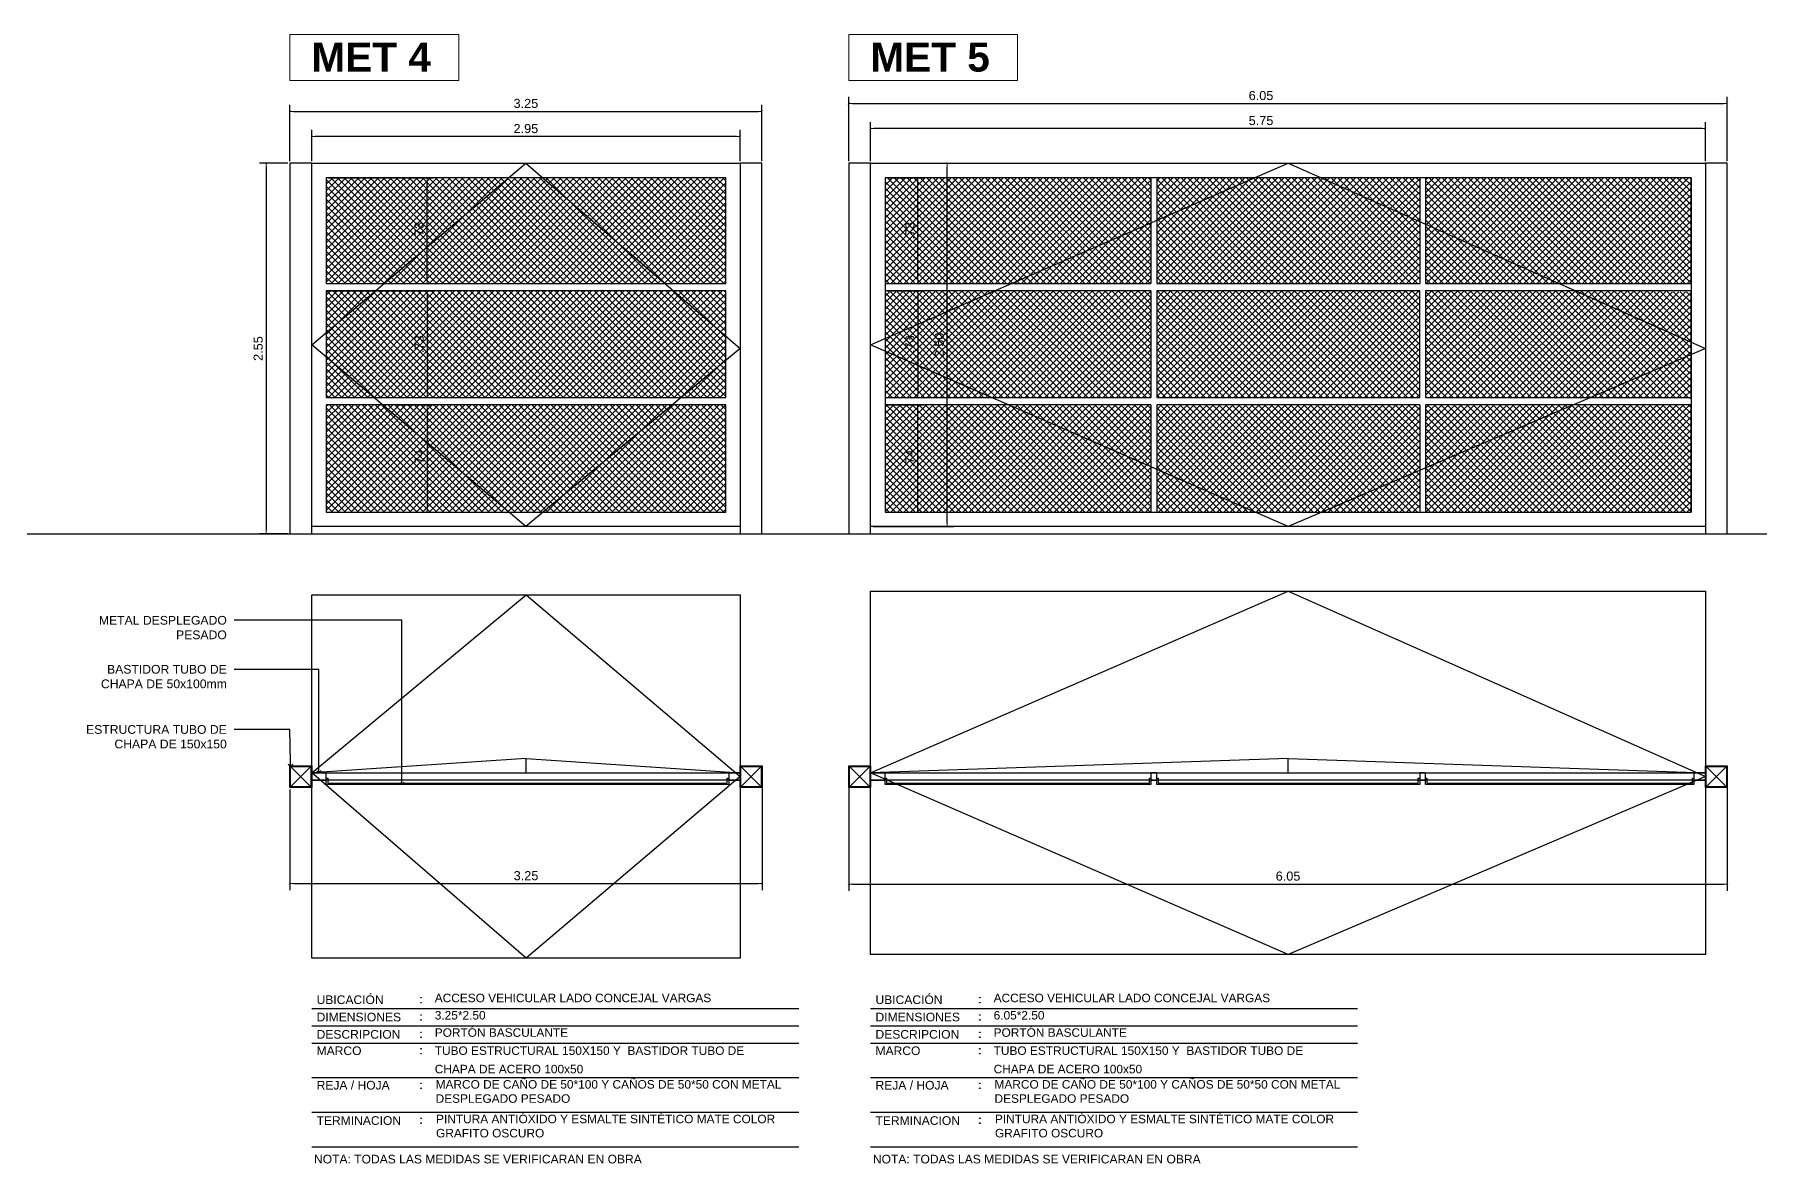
# Model space of a CAD drawing. Extents: x 465 to 637, y -105 to -61.
# Drawn here: x 539.2 to 551.08, y -83.04 to -75.27 of the extents above; entities that cross this region are included whole.
import ezdxf
from ezdxf import colors
from ezdxf.entities.mleader import LeaderData, LeaderLine
from ezdxf.enums import TextEntityAlignment as Align
from ezdxf.math import Vec2, Vec3

# ---------------------------------------------------------------- set-up
doc = ezdxf.new("R2010")
doc.units = 0
doc.linetypes.add('HIDDEN', pattern=[9.525, 6.35, -3.175])
for name, color, linetype in [('0.1', 1, 'Continuous'), ('01', 1, 'Continuous'), ('A-Proyección', 1, 'HIDDEN'), ('ROT-02', 136, 'Continuous'), ('ROT-TXT', 2, 'Continuous')]:
    doc.layers.add(name, color=color, linetype=linetype)
doc.layers.add('A-Aberturas', color=2, linetype='Continuous', lineweight=18)
doc.layers.add('A-Cotas', color=1, linetype='Continuous', lineweight=5)
doc.styles.add('ARIAL', font='arial.ttf')
doc.styles.add('ROMANS', font='arial.ttf')
doc.styles.add('SANSSERIFBOLD', font='sasb____.pfb')
doc.styles.get("Standard").update_dxf_attribs({"font": 'arial.ttf'})
doc.dimstyles.new('ST-COTA-25', dxfattribs={"dimscale": 0.25, "dimtxt": 0.18, "dimasz": 0.1, "dimexe": 0.18, "dimexo": 0.0625, "dimgap": 0.09, "dimtad": 1, "dimzin": 4, "dimdsep": 46, "dimtxsty": 'ARIAL', "dimblk1": 'COTA_N', "dimblk2": 'COTA_N', "dimsah": 1, "dimcen": 0.09, "dimclrd": 8, "dimclre": 8, "dimclrt": 140, "dimadec": 0, "dimazin": 0, "dimtfac": 1, "dimtix": 1, "dimtmove": 0, "dimatfit": 3, "dimldrblk": 'COTA_N', "dimfxl": 0.18, "dimtolj": 1, "dimtzin": 0, "dimarcsym": 0})

# ---------------------------------------------------------------- blocks, each defined once
blk = doc.blocks.new('COTA_N')
for p, q in [((-1, 0), (0, 0)), ((0, 0.5), (0, -0.5))]:
    blk.add_line(p, q)
at = {"color": 3, "const_width": 0.065}
blk.add_lwpolyline([(0.14, 0.14), (0.28, 0.28), (0, 0), (-0.14, -0.14), (-0.28, -0.28)], dxfattribs=at)
blk = doc.blocks.new('*D165')
at = {"layer": 'A-Cotas', "color": 8, "lineweight": -2, "transparency": 16777216}
for p, q in [((541.227, -76.259), (541.951, -76.259)), ((541.906, -76.962), (541.906, -76.284)), ((541.227, -76.987), (541.951, -76.987))]:
    blk.add_line(p, q, dxfattribs=at)
at = {"layer": 'Defpoints', "color": 0, "transparency": 16777216}
for p in [(541.212, -76.259, 0), (541.906, -76.259), (541.212, -76.987, 0)]:
    blk.add_point(p, dxfattribs=at)
at = {"layer": 'A-Cotas', "color": 8, "lineweight": -2, "transparency": 16777216, "xscale": 0.025, "yscale": 0.025, "zscale": 0.025}
for p, rotation in [((541.906, -76.259), 90), ((541.906, -76.987), 270)]:
    blk.add_blockref('COTA_N', p, dxfattribs=dict(at, rotation=rotation))
at = {"layer": 'A-Cotas', "transparency": 16777216, "insert": (541.852, -76.623), "char_height": 0.0625, "attachment_point": 5, "rotation": 90, "style": 'ARIAL'}
blk.add_mtext('\\A1;.73', dxfattribs=at)
blk = doc.blocks.new('*D166')
at = {"layer": 'A-Cotas', "color": 8, "lineweight": -2, "transparency": 16777216}
for p, q in [((541.697, -77.82), (541.951, -77.82)), ((541.906, -77.845), (541.906, -78.534)), ((541.227, -78.559), (541.951, -78.559))]:
    blk.add_line(p, q, dxfattribs=at)
at = {"layer": 'Defpoints', "color": 0, "transparency": 16777216}
for p in [(541.681, -77.82, 0), (541.212, -78.559, 0), (541.906, -78.559)]:
    blk.add_point(p, dxfattribs=at)
at = {"layer": 'A-Cotas', "color": 8, "lineweight": -2, "transparency": 16777216, "xscale": 0.025, "yscale": 0.025, "zscale": 0.025}
for p, rotation in [((541.906, -77.82), 90), ((541.906, -78.559), 270)]:
    blk.add_blockref('COTA_N', p, dxfattribs=dict(at, rotation=rotation))
at = {"layer": 'A-Cotas', "transparency": 16777216, "insert": (541.852, -78.19), "char_height": 0.0625, "attachment_point": 5, "rotation": 90, "style": 'ARIAL'}
blk.add_mtext('\\A1;.74', dxfattribs=at)
blk = doc.blocks.new('*D162')
at = {"layer": 'A-Cotas', "color": 8, "lineweight": -2, "transparency": 16777216}
for p, q in [((541.112, -76.144), (541.112, -75.93)), ((544.061, -76.144), (544.061, -75.93)), ((544.036, -75.975), (541.137, -75.975))]:
    blk.add_line(p, q, dxfattribs=at)
at = {"layer": 'Defpoints', "color": 0, "transparency": 16777216}
for p in [(541.112, -75.975), (541.112, -76.159, 0), (544.061, -76.159, 0)]:
    blk.add_point(p, dxfattribs=at)
at = {"layer": 'A-Cotas', "color": 8, "lineweight": -2, "transparency": 16777216, "xscale": 0.025, "yscale": 0.025, "zscale": 0.025, "rotation": 180}
blk.add_blockref('COTA_N', (541.112, -75.975), dxfattribs=at)
at = {"layer": 'A-Cotas', "color": 8, "lineweight": -2, "transparency": 16777216, "xscale": 0.025, "yscale": 0.025, "zscale": 0.025}
blk.add_blockref('COTA_N', (544.061, -75.975), dxfattribs=at)
at = {"layer": 'A-Cotas', "transparency": 16777216, "insert": (542.586, -75.921), "char_height": 0.0625, "attachment_point": 5, "style": 'ARIAL'}
blk.add_mtext('\\A1;2.95', dxfattribs=at)
blk = doc.blocks.new('*D163')
at = {"layer": 'A-Cotas', "color": 8, "lineweight": -2, "transparency": 16777216}
for p, q in [((540.962, -76.144), (540.962, -75.758)), ((540.987, -75.803), (544.185, -75.803)), ((544.21, -76.144), (544.21, -75.758))]:
    blk.add_line(p, q, dxfattribs=at)
at = {"layer": 'Defpoints', "color": 0, "transparency": 16777216}
for p in [(544.21, -75.803), (540.962, -76.159), (544.21, -76.159, 0)]:
    blk.add_point(p, dxfattribs=at)
at = {"layer": 'A-Cotas', "color": 8, "lineweight": -2, "transparency": 16777216, "xscale": 0.025, "yscale": 0.025, "zscale": 0.025, "rotation": 180}
blk.add_blockref('COTA_N', (540.962, -75.803), dxfattribs=at)
at = {"layer": 'A-Cotas', "color": 8, "lineweight": -2, "transparency": 16777216, "xscale": 0.025, "yscale": 0.025, "zscale": 0.025}
blk.add_blockref('COTA_N', (544.21, -75.803), dxfattribs=at)
at = {"layer": 'A-Cotas', "transparency": 16777216, "insert": (542.586, -75.748), "char_height": 0.0625, "attachment_point": 5, "style": 'ARIAL'}
blk.add_mtext('\\A1;3.25', dxfattribs=at)
blk = doc.blocks.new('*D164')
at = {"layer": 'A-Cotas', "color": 8, "lineweight": -2, "transparency": 16777216}
for p, q in [((540.947, -76.159), (540.754, -76.159)), ((540.799, -76.184), (540.799, -78.684)), ((540.947, -78.709), (540.754, -78.709))]:
    blk.add_line(p, q, dxfattribs=at)
at = {"layer": 'Defpoints', "color": 0, "transparency": 16777216}
for p in [(540.962, -76.159), (540.799, -78.709), (540.962, -78.709)]:
    blk.add_point(p, dxfattribs=at)
at = {"layer": 'A-Cotas', "color": 8, "lineweight": -2, "transparency": 16777216, "xscale": 0.025, "yscale": 0.025, "zscale": 0.025}
for p, rotation in [((540.799, -76.159), 90), ((540.799, -78.709), 270)]:
    blk.add_blockref('COTA_N', p, dxfattribs=dict(at, rotation=rotation))
at = {"layer": 'A-Cotas', "transparency": 16777216, "insert": (540.744, -77.434), "char_height": 0.0625, "attachment_point": 5, "rotation": 90, "style": 'ARIAL'}
blk.add_mtext('\\A1;2.55', dxfattribs=at)
blk = doc.blocks.new('*D167')
at = {"layer": 'A-Cotas', "color": 8, "lineweight": -2, "transparency": 16777216}
for p, q in [((541.227, -77.037), (541.951, -77.037)), ((541.906, -77.062), (541.906, -77.745)), ((541.227, -77.77), (541.951, -77.77))]:
    blk.add_line(p, q, dxfattribs=at)
at = {"layer": 'Defpoints', "color": 0, "transparency": 16777216}
for p in [(541.212, -77.037, 0), (541.212, -77.77, 0), (541.906, -77.77)]:
    blk.add_point(p, dxfattribs=at)
at = {"layer": 'A-Cotas', "color": 8, "lineweight": -2, "transparency": 16777216, "xscale": 0.025, "yscale": 0.025, "zscale": 0.025}
for p, rotation in [((541.906, -77.037), 90), ((541.906, -77.77), 270)]:
    blk.add_blockref('COTA_N', p, dxfattribs=dict(at, rotation=rotation))
at = {"layer": 'A-Cotas', "transparency": 16777216, "insert": (541.852, -77.404), "char_height": 0.0625, "attachment_point": 5, "rotation": 90, "style": 'ARIAL'}
blk.add_mtext('\\A1;.73', dxfattribs=at)
blk = doc.blocks.new('*D168')
at = {"layer": 'A-Cotas', "color": 8, "lineweight": -2, "transparency": 16777216}
for p, q in [((545.073, -77.037, 0), (545.329, -77.037, 0)), ((545.284, -77.062, 0), (545.284, -77.745, 0)), ((545.073, -77.77, 0), (545.329, -77.77, 0))]:
    blk.add_line(p, q, dxfattribs=at)
at = {"layer": 'Defpoints', "color": 0, "transparency": 16777216}
for p in [(545.058, -77.037, 0), (545.058, -77.77, 0), (545.284, -77.77, 0)]:
    blk.add_point(p, dxfattribs=at)
at = {"layer": 'A-Cotas', "color": 8, "lineweight": -2, "transparency": 16777216, "xscale": 0.025, "yscale": 0.025, "zscale": 0.025}
for p, rotation in [((545.284, -77.037, 0), 90), ((545.284, -77.77, 0), 270)]:
    blk.add_blockref('COTA_N', p, dxfattribs=dict(at, rotation=rotation))
at = {"layer": 'A-Cotas', "transparency": 16777216, "insert": (545.229, -77.404, 0), "char_height": 0.0625, "attachment_point": 5, "rotation": 90, "style": 'ARIAL'}
blk.add_mtext('\\A1;.73', dxfattribs=at)
blk = doc.blocks.new('*D169')
at = {"layer": 'A-Cotas', "color": 8, "lineweight": -2, "transparency": 16777216}
for p, q in [((545.073, -77.82, 0), (545.327, -77.82, 0)), ((545.282, -77.845, 0), (545.282, -78.534, 0)), ((545.073, -78.559, 0), (545.327, -78.559, 0))]:
    blk.add_line(p, q, dxfattribs=at)
at = {"layer": 'Defpoints', "color": 0, "transparency": 16777216}
for p in [(545.058, -77.82, 0), (545.058, -78.559, 0), (545.282, -78.559, 0)]:
    blk.add_point(p, dxfattribs=at)
at = {"layer": 'A-Cotas', "color": 8, "lineweight": -2, "transparency": 16777216, "xscale": 0.025, "yscale": 0.025, "zscale": 0.025}
for p, rotation in [((545.282, -77.82, 0), 90), ((545.282, -78.559, 0), 270)]:
    blk.add_blockref('COTA_N', p, dxfattribs=dict(at, rotation=rotation))
at = {"layer": 'A-Cotas', "transparency": 16777216, "insert": (545.228, -78.19, 0), "char_height": 0.0625, "attachment_point": 5, "rotation": 90, "style": 'ARIAL'}
blk.add_mtext('\\A1;.74', dxfattribs=at)
blk = doc.blocks.new('*D170')
at = {"layer": 'A-Cotas', "color": 8, "lineweight": -2, "transparency": 16777216}
for p, q in [((544.976, -76.159, 0), (545.53, -76.159, 0)), ((545.485, -78.634, 0), (545.485, -76.184, 0)), ((544.976, -78.659, 0), (545.53, -78.659, 0))]:
    blk.add_line(p, q, dxfattribs=at)
at = {"layer": 'Defpoints', "color": 0, "transparency": 16777216}
for p in [(544.96, -76.159, 0), (545.485, -76.159, 0), (544.96, -78.659, 0)]:
    blk.add_point(p, dxfattribs=at)
at = {"layer": 'A-Cotas', "color": 8, "lineweight": -2, "transparency": 16777216, "xscale": 0.025, "yscale": 0.025, "zscale": 0.025}
for p, rotation in [((545.485, -76.159, 0), 90), ((545.485, -78.659, 0), 270)]:
    blk.add_blockref('COTA_N', p, dxfattribs=dict(at, rotation=rotation))
at = {"layer": 'A-Cotas', "transparency": 16777216, "insert": (545.431, -77.409, 0), "char_height": 0.0625, "attachment_point": 5, "rotation": 90, "style": 'ARIAL'}
blk.add_mtext('\\A1;2.50', dxfattribs=at)
blk = doc.blocks.new('*D172')
at = {"layer": 'A-Cotas', "color": 8, "lineweight": -2, "transparency": 16777216}
for p, q in [((544.958, -76.144, 0), (544.958, -75.876, 0)), ((550.679, -75.921, 0), (544.983, -75.921, 0)), ((550.704, -76.144, 0), (550.704, -75.876, 0))]:
    blk.add_line(p, q, dxfattribs=at)
at = {"layer": 'Defpoints', "color": 0, "transparency": 16777216}
for p in [(544.958, -75.921, 0), (544.958, -76.159, 0), (550.704, -76.159, 0)]:
    blk.add_point(p, dxfattribs=at)
at = {"layer": 'A-Cotas', "color": 8, "lineweight": -2, "transparency": 16777216, "xscale": 0.025, "yscale": 0.025, "zscale": 0.025, "rotation": 180}
blk.add_blockref('COTA_N', (544.958, -75.921, 0), dxfattribs=at)
at = {"layer": 'A-Cotas', "color": 8, "lineweight": -2, "transparency": 16777216, "xscale": 0.025, "yscale": 0.025, "zscale": 0.025}
blk.add_blockref('COTA_N', (550.704, -75.921, 0), dxfattribs=at)
at = {"layer": 'A-Cotas', "transparency": 16777216, "insert": (547.645, -75.866, 0), "char_height": 0.0625, "attachment_point": 5, "style": 'ARIAL'}
blk.add_mtext('\\A1;5.75', dxfattribs=at)
blk = doc.blocks.new('*D173')
at = {"layer": 'A-Cotas', "color": 8, "lineweight": -2, "transparency": 16777216}
for p, q in [((544.808, -76.144, 0), (544.808, -75.703, 0)), ((550.853, -76.144, 0), (550.853, -75.703, 0)), ((544.833, -75.748, 0), (550.828, -75.748, 0))]:
    blk.add_line(p, q, dxfattribs=at)
at = {"layer": 'Defpoints', "color": 0, "transparency": 16777216}
for p in [(550.853, -75.748, 0), (544.808, -76.159, 0), (550.853, -76.159)]:
    blk.add_point(p, dxfattribs=at)
at = {"layer": 'A-Cotas', "color": 8, "lineweight": -2, "transparency": 16777216, "xscale": 0.025, "yscale": 0.025, "zscale": 0.025, "rotation": 180}
blk.add_blockref('COTA_N', (544.808, -75.748, 0), dxfattribs=at)
at = {"layer": 'A-Cotas', "color": 8, "lineweight": -2, "transparency": 16777216, "xscale": 0.025, "yscale": 0.025, "zscale": 0.025}
blk.add_blockref('COTA_N', (550.853, -75.748, 0), dxfattribs=at)
at = {"layer": 'A-Cotas', "transparency": 16777216, "insert": (547.645, -75.694, 0), "char_height": 0.0625, "attachment_point": 5, "style": 'ARIAL'}
blk.add_mtext('\\A1;6.05', dxfattribs=at)
blk = doc.blocks.new('*D171')
at = {"layer": 'A-Cotas', "color": 8, "lineweight": -2, "transparency": 16777216}
for p, q in [((545.073, -76.259), (545.329, -76.259)), ((545.284, -76.962), (545.284, -76.284)), ((545.073, -76.987), (545.329, -76.987))]:
    blk.add_line(p, q, dxfattribs=at)
at = {"layer": 'Defpoints', "color": 0, "transparency": 16777216}
for p in [(545.058, -76.259, 0), (545.284, -76.259), (545.058, -76.987, 0)]:
    blk.add_point(p, dxfattribs=at)
at = {"layer": 'A-Cotas', "color": 8, "lineweight": -2, "transparency": 16777216, "xscale": 0.025, "yscale": 0.025, "zscale": 0.025}
for p, rotation in [((545.284, -76.259), 90), ((545.284, -76.987), 270)]:
    blk.add_blockref('COTA_N', p, dxfattribs=dict(at, rotation=rotation))
at = {"layer": 'A-Cotas', "transparency": 16777216, "insert": (545.229, -76.623), "char_height": 0.0625, "attachment_point": 5, "rotation": 90, "style": 'ARIAL'}
blk.add_mtext('\\A1;.73', dxfattribs=at)
blk = doc.blocks.new('_Open90')
at = {"color": 0, "linetype": 'ByBlock', "lineweight": -2}
for p, q in [((0, 0), (-1, 0)), ((-0.5, 0.5), (0, 0)), ((0, 0), (-0.5, -0.5))]:
    blk.add_line(p, q, dxfattribs=at)
blk = doc.blocks.new('*D226')
at = {"layer": 'A-Cotas', "color": 8, "lineweight": -2, "transparency": 16777216}
for p, q in [((540.962, -80.468), (540.962, -81.159)), ((544.211, -80.393), (544.211, -81.159)), ((540.987, -81.114), (544.186, -81.114))]:
    blk.add_line(p, q, dxfattribs=at)
at = {"layer": 'Defpoints', "color": 0, "transparency": 16777216}
for p in [(540.962, -80.453), (544.211, -80.378), (544.211, -81.114)]:
    blk.add_point(p, dxfattribs=at)
at = {"layer": 'A-Cotas', "color": 8, "lineweight": -2, "transparency": 16777216, "xscale": 0.025, "yscale": 0.025, "zscale": 0.025, "rotation": 180}
blk.add_blockref('COTA_N', (540.962, -81.114), dxfattribs=at)
at = {"layer": 'A-Cotas', "color": 8, "lineweight": -2, "transparency": 16777216, "xscale": 0.025, "yscale": 0.025, "zscale": 0.025}
blk.add_blockref('COTA_N', (544.211, -81.114), dxfattribs=at)
at = {"layer": 'A-Cotas', "transparency": 16777216, "insert": (542.587, -81.06), "char_height": 0.0625, "attachment_point": 5, "style": 'ARIAL'}
blk.add_mtext('\\A1;3.25', dxfattribs=at)
blk = doc.blocks.new('*D227')
at = {"layer": 'A-Cotas', "color": 8, "lineweight": -2, "transparency": 16777216}
for p, q in [((544.808, -80.393), (544.808, -81.163)), ((550.853, -80.393), (550.853, -81.163)), ((544.833, -81.118), (550.828, -81.118))]:
    blk.add_line(p, q, dxfattribs=at)
at = {"layer": 'Defpoints', "color": 0, "transparency": 16777216}
for p in [(544.808, -80.378), (550.853, -80.378), (550.853, -81.118)]:
    blk.add_point(p, dxfattribs=at)
at = {"layer": 'A-Cotas', "color": 8, "lineweight": -2, "transparency": 16777216, "xscale": 0.025, "yscale": 0.025, "zscale": 0.025, "rotation": 180}
blk.add_blockref('COTA_N', (544.808, -81.118), dxfattribs=at)
at = {"layer": 'A-Cotas', "color": 8, "lineweight": -2, "transparency": 16777216, "xscale": 0.025, "yscale": 0.025, "zscale": 0.025}
blk.add_blockref('COTA_N', (550.853, -81.118), dxfattribs=at)
at = {"layer": 'A-Cotas', "transparency": 16777216, "insert": (547.831, -81.063), "char_height": 0.0625, "attachment_point": 5, "style": 'ARIAL'}
blk.add_mtext('\\A1;6.05', dxfattribs=at)

msp = doc.modelspace()

# ---------------------------------------------------------------- hatches: boundary and pattern name
at = {"layer": '01'}
h = msp.add_hatch(dxfattribs=at)
h.set_pattern_fill('ANSI37', color=252, scale=0.01)
h.set_pattern_definition([(45, (-23.56251, 28.89399), (-0.0224506403, 0.0224506403), []), (135, (-23.56251, 28.89399), (-0.0224506403, -0.0224506403), [])])
h.paths.add_polyline_path([(541.212, -76.987), (543.961, -76.987), (543.961, -76.259), (541.212, -76.259)])
h.paths.add_polyline_path([(543.961, -77.77), (543.961, -77.037), (541.212, -77.037), (541.212, -77.77)])
h.paths.add_polyline_path([(541.212, -77.82), (541.212, -78.559), (543.961, -78.559), (543.961, -77.82)])
h = msp.add_hatch(dxfattribs=at)
h.set_pattern_fill('ANSI37', color=252, scale=0.01)
h.set_pattern_definition([(45, (130.540712, 317.935397), (-0.0224506403, 0.0224506403), []), (135, (130.540712, 317.935397), (-0.0224506403, -0.0224506403), [])])
h.paths.add_polyline_path([(546.887, -77.77), (546.887, -77.037), (545.058, -77.043), (545.058, -77.776)])
h.paths.add_polyline_path([(548.777, -77.037), (548.777, -77.77), (550.604, -77.776), (550.604, -77.043)])
h.paths.add_polyline_path([(548.737, -77.77), (548.737, -77.037), (546.927, -77.037), (546.927, -77.77)])
h.paths.add_polyline_path([(546.887, -76.987), (546.887, -76.259), (545.058, -76.259), (545.058, -76.987)])
h.paths.add_polyline_path([(548.737, -76.987), (548.737, -76.259), (546.927, -76.259), (546.927, -76.987)])
h.paths.add_polyline_path([(548.777, -76.259), (548.777, -76.987), (550.604, -76.987), (550.604, -76.259)])
h.paths.add_polyline_path([(546.887, -78.559), (546.887, -77.82), (545.058, -77.82), (545.058, -78.559)])
h.paths.add_polyline_path([(548.737, -78.559), (548.737, -77.82), (546.927, -77.82), (546.927, -78.559)])
h.paths.add_polyline_path([(548.777, -77.82), (548.777, -78.559), (550.604, -78.559), (550.604, -77.82)])

# ---------------------------------------------------------------- linework, layer by layer
at = {"color": 2}
for points in [[(540.962, -78.709), (541.112, -78.709), (541.112, -76.159), (540.962, -76.159)], [(541.212, -80.388), (541.222, -80.388), (541.222, -80.423), (543.972, -80.423), (543.972, -80.388), (543.982, -80.388), (543.982, -80.433), (541.212, -80.433)], [(545.058, -80.388), (545.068, -80.388), (545.068, -80.423), (546.877, -80.423), (546.877, -80.388), (546.887, -80.388), (546.887, -80.433), (545.058, -80.433)]]:
    msp.add_lwpolyline(points, close=True, dxfattribs=at)
at = {"color": 2, "elevation": 0}
for points in [[(544.061, -78.709), (544.21, -78.709), (544.21, -76.159), (544.061, -76.159)], [(544.808, -78.709), (544.958, -78.709), (544.958, -76.159), (544.808, -76.159)], [(550.704, -78.709), (550.853, -78.709), (550.853, -76.159), (550.704, -76.159)], [(546.927, -80.388), (546.937, -80.388), (546.937, -80.423), (548.727, -80.423), (548.727, -80.388), (548.737, -80.388), (548.737, -80.433), (546.927, -80.433)], [(548.777, -80.388), (548.787, -80.388), (548.787, -80.423), (550.614, -80.423), (550.614, -80.388), (550.624, -80.388), (550.624, -80.433), (548.777, -80.433)]]:
    msp.add_lwpolyline(points, close=True, dxfattribs=at)
at = {"color": 3}
for points in [[(540.962, -80.303), (541.112, -80.303), (541.112, -80.453), (540.962, -80.453)], [(540.967, -80.308), (541.107, -80.308), (541.107, -80.448), (540.967, -80.448)], [(541.112, -80.403), (541.212, -80.403), (541.212, -80.353), (541.112, -80.353)], [(544.061, -80.303), (544.211, -80.303), (544.211, -80.453), (544.061, -80.453)], [(544.066, -80.308), (544.206, -80.308), (544.206, -80.448), (544.066, -80.448)], [(544.808, -80.303), (544.958, -80.303), (544.958, -80.453), (544.808, -80.453)], [(544.813, -80.308), (544.953, -80.308), (544.953, -80.448), (544.813, -80.448)], [(544.958, -80.403), (545.058, -80.403), (545.058, -80.353), (544.958, -80.353)], [(550.703, -80.303), (550.853, -80.303), (550.853, -80.453), (550.703, -80.453)], [(550.708, -80.308), (550.848, -80.308), (550.848, -80.448), (550.708, -80.448)]]:
    msp.add_lwpolyline(points, close=True, dxfattribs=at)
at = {"color": 1}
for points in [[(540.967, -80.308), (541.107, -80.448)], [(540.967, -80.448), (541.107, -80.308)], [(544.813, -80.308), (544.953, -80.448)], [(544.813, -80.448), (544.953, -80.308)], [(550.708, -80.308), (550.848, -80.448)], [(550.708, -80.448), (550.848, -80.308)]]:
    msp.add_lwpolyline(points, dxfattribs=at)
at = {"color": 3, "elevation": 0}
for points in [[(543.982, -80.403), (544.061, -80.403), (544.061, -80.353), (543.982, -80.353)], [(546.887, -80.403), (546.927, -80.403), (546.927, -80.353), (546.887, -80.353)], [(548.737, -80.403), (548.777, -80.403), (548.777, -80.353), (548.737, -80.353)], [(550.624, -80.403), (550.703, -80.403), (550.703, -80.353), (550.624, -80.353)]]:
    msp.add_lwpolyline(points, close=True, dxfattribs=at)
at = {"color": 1, "elevation": 0}
for points in [[(544.066, -80.308), (544.206, -80.448)], [(544.066, -80.448), (544.206, -80.308)]]:
    msp.add_lwpolyline(points, dxfattribs=at)
at = {"layer": '0.1'}
for p, q in [((541.112, -81.973, 0), (544.464, -81.973, 0)), ((544.958, -81.973), (548.31, -81.973)), ((541.112, -82.092, 0), (544.464, -82.092, 0)), ((544.958, -82.092), (548.31, -82.092)), ((541.112, -82.211, 0), (544.464, -82.211, 0)), ((544.958, -82.211), (548.31, -82.211)), ((541.112, -82.449, 0), (544.464, -82.449, 0)), ((544.958, -82.449), (548.31, -82.449)), ((544.958, -82.449), (548.31, -82.449)), ((541.112, -82.686, 0), (544.464, -82.686, 0)), ((544.958, -82.686), (548.31, -82.686)), ((544.958, -82.686), (548.31, -82.686)), ((544.958, -82.686), (548.31, -82.686)), ((544.958, -82.686), (548.31, -82.686)), ((541.112, -82.924, 0), (544.464, -82.924, 0)), ((544.958, -82.924), (548.31, -82.924))]:
    msp.add_line(p, q, dxfattribs=at)
at = {"layer": '0.1', "color": 5}
msp.add_lwpolyline([(524.014, -78.709), (631.861, -78.709)], dxfattribs=at)
at = {"layer": '01', "elevation": 0}
for points in [[(541.112, -76.159), (544.061, -76.159), (544.061, -78.659), (541.112, -78.659)], [(544.958, -76.159), (550.704, -76.159), (550.704, -78.659), (544.958, -78.659)], [(543.961, -77.77), (543.961, -77.037), (541.212, -77.037), (541.212, -77.77)], [(548.737, -77.77), (548.737, -77.037), (546.927, -77.037), (546.927, -77.77)], [(548.777, -77.77), (550.604, -77.77), (550.604, -77.037), (548.777, -77.037)], [(541.212, -77.82), (541.212, -78.559), (543.961, -78.559), (543.961, -77.82)]]:
    msp.add_lwpolyline(points, close=True, dxfattribs=at)
for points in [[(541.212, -76.987), (543.961, -76.987), (543.961, -76.259), (541.212, -76.259), (541.212, -76.987), (541.212, -76.987)], [(548.777, -76.987), (550.604, -76.987), (550.604, -76.259), (545.058, -76.259), (545.058, -76.987), (546.887, -76.987)], [(545.058, -76.259), (545.058, -78.559)], [(546.887, -76.259), (546.887, -76.987)], [(546.927, -76.259), (546.927, -76.987)], [(548.737, -76.259), (548.737, -76.987)], [(548.777, -76.259), (548.777, -76.987)], [(546.887, -77.037), (545.058, -77.037), (545.058, -77.77), (546.887, -77.77)], [(546.887, -77.037), (546.887, -77.77)], [(546.927, -76.987), (548.737, -76.987)], [(546.887, -77.82), (545.058, -77.82), (545.058, -78.559), (550.604, -78.559), (550.604, -77.82), (548.777, -77.82)], [(546.887, -77.82), (546.887, -78.559)], [(548.737, -77.82), (546.927, -77.82)], [(546.927, -77.82), (546.927, -78.559)], [(548.737, -77.82), (548.737, -78.559)], [(548.777, -77.82), (548.777, -78.559)]]:
    msp.add_lwpolyline(points, dxfattribs=at)
at = {"layer": '01'}
for points in [[(550.604, -76.259), (550.604, -78.559)], [(542.587, -80.353), (542.587, -80.253), (541.112, -80.353)], [(541.112, -80.353), (544.061, -80.353), (544.061, -80.403), (541.112, -80.403), (541.112, -80.353)], [(542.587, -80.253), (544.061, -80.353)], [(547.831, -80.353), (547.831, -80.253), (544.958, -80.353)], [(544.958, -80.353), (550.703, -80.353), (550.703, -80.403), (544.958, -80.403), (544.958, -80.353)], [(544.958, -80.353), (550.703, -80.353), (550.703, -80.403), (544.958, -80.403), (544.958, -80.353)], [(547.831, -80.253), (550.703, -80.353)]]:
    msp.add_lwpolyline(points, dxfattribs=at)
at = {"layer": '01', "color": 251}
msp.add_lwpolyline([(541.112, -79.128), (544.061, -79.128), (544.061, -81.628), (541.112, -81.628)], close=True, dxfattribs=at)
at = {"layer": '01', "color": 251, "elevation": 0}
msp.add_lwpolyline([(544.958, -79.103), (550.703, -79.103), (550.703, -81.603), (544.958, -81.603)], close=True, dxfattribs=at)
at = {"layer": 'A-Cotas', "color": 1, "elevation": 0}
msp.add_lwpolyline([(540.962, -75.591), (542.124, -75.591), (542.124, -75.274), (540.962, -75.274)], close=True, dxfattribs=at)
at = {"layer": 'A-Cotas', "color": 1}
msp.add_lwpolyline([(544.808, -75.591), (545.97, -75.591), (545.97, -75.274), (544.808, -75.274)], close=True, dxfattribs=at)
at = {"layer": 'A-Proyección', "elevation": 0}
for points in [[(542.586, -76.159), (544.061, -77.434), (542.586, -78.659), (541.112, -77.409), (542.586, -76.159)], [(547.831, -76.159), (550.704, -77.434), (547.831, -78.659), (544.958, -77.409), (547.831, -76.159)]]:
    msp.add_lwpolyline(points, dxfattribs=at)
at = {"layer": 'A-Proyección', "color": 251}
msp.add_lwpolyline([(542.587, -79.128), (544.061, -80.378), (542.587, -81.628), (541.112, -80.353), (542.587, -79.128)], dxfattribs=at)
at = {"layer": 'A-Proyección', "color": 251, "elevation": 0}
msp.add_lwpolyline([(547.831, -79.103), (550.703, -80.378), (547.831, -81.603), (544.958, -80.353), (547.831, -79.103)], dxfattribs=at)
at = {"layer": 'ROT-02'}
for p, q in [((541.112, -82.211, 0), (544.464, -82.211, 0)), ((544.958, -82.211), (548.31, -82.211))]:
    msp.add_line(p, q, dxfattribs=at)
at = {"layer": 'ROT-TXT'}
for centre in [(541.865, -81.899, 0), (545.71, -81.899), (541.865, -81.933, 0), (541.865, -82.018, 0), (545.71, -81.933), (545.71, -82.018), (541.865, -82.052, 0), (541.865, -82.137, 0), (545.71, -82.052), (545.71, -82.137), (541.865, -82.171, 0), (541.865, -82.25, 0), (545.71, -82.171), (545.71, -82.25), (541.865, -82.284, 0), (545.71, -82.284), (541.865, -82.488, 0), (545.71, -82.488), (541.865, -82.522, 0), (545.71, -82.522), (541.865, -82.728, 0), (545.71, -82.728), (541.865, -82.762, 0), (545.71, -82.762)]:
    msp.add_circle(centre, 0.00199, dxfattribs=at)

# ---------------------------------------------------------------- texts
at = {"layer": 'A-Aberturas', "style": 'SANSSERIFBOLD'}
for s, p in [('MET 4', (541.11, -75.529, 0)), ('MET 5', (544.956, -75.529))]:
    msp.add_text(s, height=0.2, dxfattribs=at).set_placement(p)
at = {"layer": 'ROT-TXT', "style": 'ROMANS'}
for s, height, p in [('UBICACIÓN', 0.0594, (541.146, -81.913, 0)), ('UBICACIÓN', 0.0594, (544.992, -81.913)), ('DIMENSIONES', 0.05943, (541.146, -82.032, 0)), ('DIMENSIONES', 0.05943, (544.992, -82.032)), ('DESCRIPCION', 0.05943, (541.146, -82.151, 0)), ('DESCRIPCION', 0.05943, (544.992, -82.151)), ('MARCO', 0.0594, (541.146, -82.264, 0)), ('MARCO', 0.0594, (544.992, -82.264)), ('REJA / HOJA', 0.05943, (541.146, -82.501, 0)), ('REJA / HOJA', 0.05943, (544.992, -82.501)), ('TERMINACION', 0.05943, (541.146, -82.744, 0)), ('TERMINACION', 0.05943, (544.992, -82.744))]:
    msp.add_text(s, height=height, dxfattribs=at).set_placement(p, align=Align.MIDDLE_LEFT)
for s, height, p in [('ACCESO VEHICULAR LADO CONCEJAL VARGAS', 0.0585, (541.959, -81.93, 0)), ('ACCESO VEHICULAR LADO CONCEJAL VARGAS', 0.0585, (545.805, -81.93)), ('3.25*2.50', 0.0585, (541.959, -82.049, 0)), ('6.05*2.50', 0.0585, (545.805, -82.049)), ('PORTÓN BASCULANTE', 0.0585, (541.959, -82.168, 0)), ('PORTÓN BASCULANTE', 0.0585, (545.805, -82.168)), ('NOTA: TODAS LAS MEDIDAS SE VERIFICARAN EN OBRA', 0.05943, (541.128, -83.039, 0)), ('NOTA: TODAS LAS MEDIDAS SE VERIFICARAN EN OBRA', 0.05943, (544.974, -83.039))]:
    msp.add_text(s, height=height, dxfattribs=at).set_placement(p)
at = {"layer": 'ROT-TXT', "char_height": 0.0585, "attachment_point": 1, "style": 'ROMANS'}
for s, insert, width in [('\\pxsm1.3;TUBO ESTRUCTURAL 150X150 Y  BASTIDOR TUBO DE CHAPA DE ACERO 100x50', (541.959, -82.234, 0), 2.3868), ('\\pxsm1.3;TUBO ESTRUCTURAL 150X150 Y  BASTIDOR TUBO DE CHAPA DE ACERO 100x50', (545.805, -82.234), 2.3868), ('MARCO DE CAÑO DE 50*100 Y CAÑOS DE 50*50 CON METAL DESPLEGADO PESADO', (541.965, -82.466, 0), 2.49896), ('MARCO DE CAÑO DE 50*100 Y CAÑOS DE 50*50 CON METAL DESPLEGADO PESADO', (545.811, -82.466), 2.49896), ('PINTURA ANTIÓXIDO Y ESMALTE SINTÉTICO MATE COLOR GRAFITO OSCURO', (541.968, -82.704, 0), 2.49873), ('PINTURA ANTIÓXIDO Y ESMALTE SINTÉTICO MATE COLOR GRAFITO OSCURO', (545.814, -82.704), 2.49873)]:
    msp.add_mtext(s, dxfattribs=dict(at, insert=insert, width=width))

# ---------------------------------------------------------------- dimensions: what is measured, and where the dimension line sits
at = {"layer": 'A-Cotas'}
for base, p1, p2, picture, middle in [((544.21, -75.803), (540.962, -76.159), (544.21, -76.159, 0), '*D163', (542.586, -75.748)), ((541.112, -75.975), (544.061, -76.159, 0), (541.112, -76.159, 0), '*D162', (542.586, -75.921)), ((544.211, -81.114), (540.962, -80.453), (544.211, -80.378), '*D226', (542.587, -81.06)), ((550.8534, -81.1179), (544.8082, -80.3776), (550.8534, -80.3776), '*D227', (547.8308, -81.0634))]:
    dim = msp.add_linear_dim(base=base, p1=p1, p2=p2, dimstyle='ST-COTA-25', override={"dimtxt": 0.25, "dimclrt": 256}, dxfattribs=at)
    dim.commit()
    dim.dimension.update_dxf_attribs({"geometry": picture, "text_midpoint": middle})
for base, p1, p2, picture, middle in [((550.8534, -75.7484, 0), (544.8082, -76.1594, 0), (550.8534, -76.1594), '*D173', (547.6454, -75.7484, 0)), ((544.958, -75.921, 0), (550.704, -76.159, 0), (544.958, -76.159, 0), '*D172', (547.645, -75.921, 0))]:
    dim = msp.add_linear_dim(base=base, p1=p1, p2=p2, dimstyle='ST-COTA-25', override={"dimtxt": 0.25, "dimclrt": 256}, dxfattribs=at)
    dim.commit()
    dim.dimension.update_dxf_attribs({"geometry": picture, "text_midpoint": middle, "dimtype": 160})
for base, p1, p2, picture, middle in [((540.799, -78.709), (540.962, -76.159), (540.962, -78.709), '*D164', (540.744, -77.434)), ((545.485, -76.159, 0), (544.96, -78.659, 0), (544.96, -76.159, 0), '*D170', (545.431, -77.409, 0)), ((541.906, -76.259), (541.212, -76.987, 0), (541.212, -76.259, 0), '*D165', (541.852, -76.623)), ((545.284, -76.259), (545.058, -76.987, 0), (545.058, -76.259, 0), '*D171', (545.229, -76.623)), ((541.906, -77.77), (541.212, -77.037, 0), (541.212, -77.77, 0), '*D167', (541.852, -77.404)), ((545.284, -77.77, 0), (545.058, -77.037, 0), (545.058, -77.77, 0), '*D168', (545.229, -77.404, 0)), ((541.906, -78.559), (541.681, -77.82, 0), (541.212, -78.559, 0), '*D166', (541.852, -78.19)), ((545.282, -78.559, 0), (545.058, -77.82, 0), (545.058, -78.559, 0), '*D169', (545.228, -78.19, 0))]:
    dim = msp.add_linear_dim(base=base, p1=p1, p2=p2, angle=90, dimstyle='ST-COTA-25', override={"dimtxt": 0.25, "dimclrt": 256}, dxfattribs=at)
    dim.commit()
    dim.dimension.update_dxf_attribs({"geometry": picture, "text_midpoint": middle})

# ---------------------------------------------------------------- leaders
at = {"layer": '0.1'}
ml = msp.add_multileader_mtext('Standard', dxfattribs=at)
ml.set_content('METAL DESPLEGADO\\PPESADO', color=256)
ml.set_leader_properties()
ml.set_arrow_properties(name='OPEN90')
ml.build(insert=Vec2(0, 0))
ml.multileader.update_dxf_attribs({"dogleg_length": 1.155, "arrow_head_size": 0.03})
ctx = ml.context
ctx.base_point, ctx.char_height, ctx.arrow_head_size, ctx.landing_gap_size, ctx.plane_origin = Vec3(539.608, -79.303), 0.06, 0.03, 0.05, Vec3(540.789, -79.529)
ctx.text_align_type = 2
notes = []
notes.append((ctx, [(0, (1, 1, 0), (541.733, -79.303), (-1, 0), 1.155, [(0, [(541.733, -80.433)], 0, [])])]))
ctx.mtext.insert, ctx.mtext.alignment, ctx.mtext.flow_direction = Vec3(540.528, -79.273), 3, 5
ml = msp.add_multileader_mtext('Standard', dxfattribs=at)
ml.set_content('BASTIDOR TUBO DE\\PCHAPA DE 50x100mm', color=256)
ml.set_leader_properties()
ml.set_arrow_properties(name='OPEN90')
ml.build(insert=Vec2(0, 0))
ml.multileader.update_dxf_attribs({"dogleg_length": 1.155, "arrow_head_size": 0.03})
ctx = ml.context
ctx.base_point, ctx.char_height, ctx.arrow_head_size, ctx.landing_gap_size, ctx.plane_origin = Vec3(539.621, -79.641), 0.06, 0.03, 0.05, Vec3(540.218, -79.866)
ctx.text_align_type = 2
notes.append((ctx, [(0, (1, 1, 0), (541.162, -79.641), (-1, 0), 0.584, [(0, [(541.162, -80.353)], 0, [])])]))
ctx.mtext.insert, ctx.mtext.alignment, ctx.mtext.flow_direction = Vec3(540.528, -79.61), 3, 5
ml = msp.add_multileader_mtext('Standard', dxfattribs=at)
ml.set_content('ESTRUCTURA TUBO DE\\PCHAPA DE 150x150', color=256)
ml.set_leader_properties()
ml.set_arrow_properties(name='OPEN90')
ml.build(insert=Vec2(0, 0))
ml.multileader.update_dxf_attribs({"dogleg_length": 1.155, "arrow_head_size": 0.03})
ctx = ml.context
ctx.base_point, ctx.char_height, ctx.arrow_head_size, ctx.landing_gap_size, ctx.plane_origin = Vec3(539.521, -80.055), 0.06, 0.03, 0.05, Vec3(540.218, -80.281)
ctx.text_align_type = 2
notes.append((ctx, [(0, (1, 1, 0), (540.962, -80.055), (-1, 0), 0.384, [(0, [(540.967, -80.308)], 0, [])])]))
ctx.mtext.insert, ctx.mtext.alignment, ctx.mtext.flow_direction = Vec3(540.528, -80.024), 3, 5
for ctx, leaders in notes:
    for number, flags, end, landing, length, lines in leaders:
        leader = LeaderData()
        leader.index, (leader.has_last_leader_line, leader.has_dogleg_vector, leader.attachment_direction) = number, flags
        leader.last_leader_point, leader.dogleg_vector, leader.dogleg_length = Vec3(end), Vec3(landing), length
        for number, points, colour, breaks in lines:
            line = LeaderLine()
            line.index, line.vertices, line.color, line.breaks = number, Vec3.list(points), colors.encode_raw_color(colour), breaks
            leader.lines.append(line)
        ctx.leaders.append(leader)

doc.saveas('drawing.dxf')
